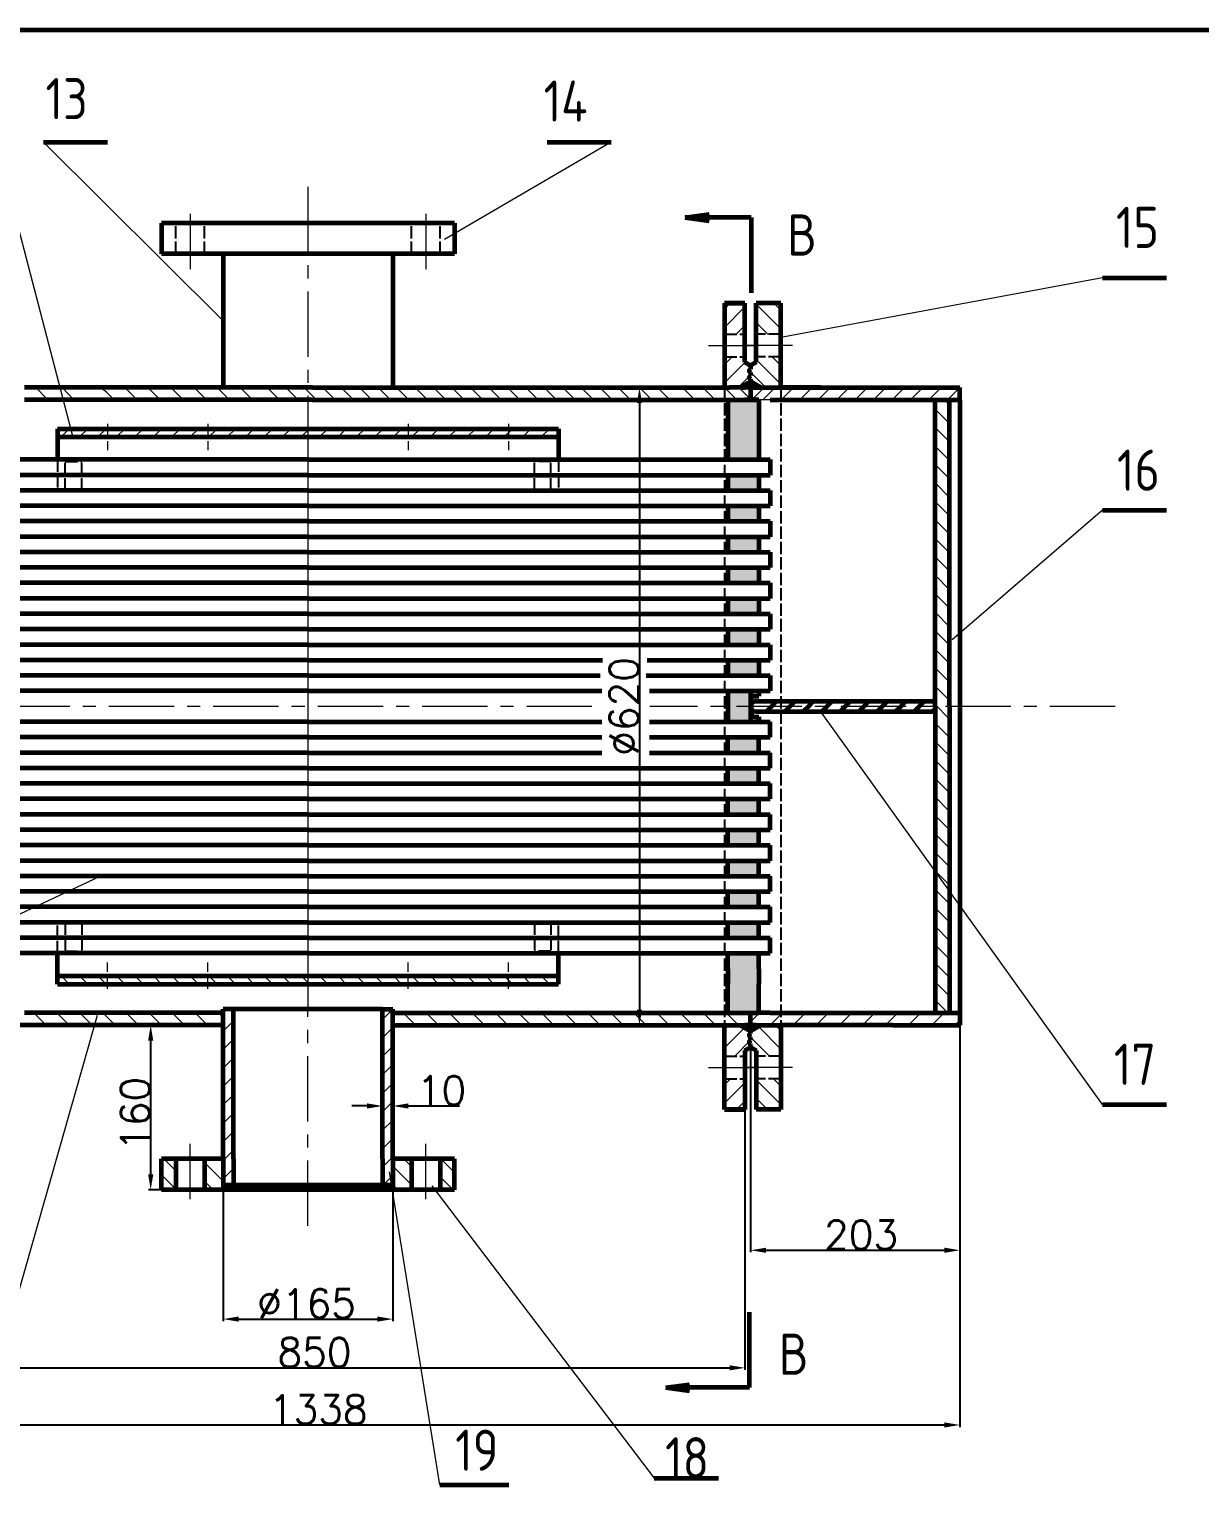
# Model space of a CAD drawing. Header units: millimetres. Extents: x -1712683384 to 1713529288, y 14504 to 219332836.
# Drawn here: x -107588 to -106450, y 15342 to 16758 of the extents above; entities that cross this region are included whole.
import ezdxf

# ---------------------------------------------------------------- set-up
doc = ezdxf.new("R2010")
doc.units = ezdxf.units.MM
doc.header["$PDMODE"] = 35
doc.header["$PDSIZE"] = -0.5
doc.linetypes.add('ACAD_ISO02W100', pattern=[15, 12, -3])
doc.linetypes.add('CENTERX2', pattern=[101.6, 63.5, -12.7, 12.7, -12.7])
for name, color, linetype, lineweight in [('fuzhuxian2', 20, 'Continuous', 25), ('中心线．点画线', 6, 'CENTERX2', 20), ('粗实线', 250, 'Continuous', 60), ('细实线０.18', 5, 'Continuous', 18), ('虚小', 233, 'ACAD_ISO02W100', 25)]:
    doc.layers.add(name, color=color, linetype=linetype, lineweight=lineweight)
doc.styles.get("Standard").update_dxf_attribs({"font": 'txt', "bigfont": 'gbcbig.shx'})
doc.styles.add('国标文字-5', font='gbenor.shx', dxfattribs={"height": 5, "bigfont": 'gbcbig.shx'})
doc.dimstyles.new('圆引出', dxfattribs={"dimtxt": 28, "dimasz": 15, "dimexe": 2, "dimexo": 0, "dimgap": 1, "dimtad": 1, "dimtoh": 1, "dimdec": 0, "dimtxsty": 'Standard', "dimcen": 2.5, "dimadec": 0, "dimazin": 0, "dimtfac": 1, "dimtdec": 0, "dimtofl": 0, "dimtmove": 0, "dimatfit": 2, "dimfxl": 1, "dimarcsym": 0})
pattern_1 = [(135, (-108375.806, 14482.85), (-8.980256, -8.980256), [])]

# ---------------------------------------------------------------- blocks, each defined once
blk = doc.blocks.new('*D188')
at = {"layer": 'Defpoints', "color": 0}
for p in [(-106994.6, 16409.1), (-106994.6, 15789.1), (-106994.6, 15789.1)]:
    blk.add_point(p, dxfattribs=at)
at = {"layer": '细实线０.18', "color": 0, "lineweight": -2}
for p, q in [((-106994.6, 16409.1), (-106996.6, 16409.1)), ((-106994.6, 16394.1), (-106994.6, 15804.1)), ((-106994.6, 15789.1), (-106996.6, 15789.1))]:
    blk.add_line(p, q, dxfattribs=at)
at = {"layer": '细实线０.18', "color": 0}
for points in [[(-106997.1, 16394.1), (-106992.1, 16394.1), (-106994.6, 16409.1)], [(-106997.1, 15804.1), (-106992.1, 15804.1), (-106994.6, 15789.1)]]:
    blk.add_solid(points, dxfattribs=at)
at = {"layer": '细实线０.18', "color": 0, "insert": (-107009.6, 16099.1), "char_height": 28, "attachment_point": 5, "rotation": 90}
blk.add_mtext('%%C620', dxfattribs=at)
blk = doc.blocks.new('*D189')
at = {"layer": 'Defpoints', "color": 0}
for p in [(-107399.5, 15629.1), (-107234.5, 15629.1), (-107234.5, 15503.4)]:
    blk.add_point(p, dxfattribs=at)
at = {"layer": '细实线０.18', "color": 0, "lineweight": -2}
for p, q in [((-107399.5, 15629.1), (-107399.5, 15501.4)), ((-107234.5, 15629.1), (-107234.5, 15501.4)), ((-107384.5, 15503.4), (-107249.5, 15503.4))]:
    blk.add_line(p, q, dxfattribs=at)
at = {"layer": '细实线０.18', "color": 0}
for points in [[(-107384.5, 15505.9), (-107384.5, 15500.9), (-107399.5, 15503.4)], [(-107249.5, 15505.9), (-107249.5, 15500.9), (-107234.5, 15503.4)]]:
    blk.add_solid(points, dxfattribs=at)
at = {"layer": '细实线０.18', "color": 0, "insert": (-107318.4, 15518.4), "char_height": 28, "attachment_point": 5}
blk.add_mtext('%%C165', dxfattribs=at)
blk = doc.blocks.new('*D190')
at = {"layer": 'Defpoints', "color": 0}
for p in [(-107244.5, 15715.2), (-107234.5, 15715.2), (-107234.5, 15710.6)]:
    blk.add_point(p, dxfattribs=at)
at = {"layer": '细实线０.18', "color": 0, "lineweight": -2}
for p, q in [((-107244.5, 15715.2), (-107244.5, 15708.6)), ((-107234.5, 15715.2), (-107234.5, 15708.6)), ((-107259.5, 15710.6), (-107274.5, 15710.6)), ((-107219.5, 15710.6), (-107169.8, 15710.6))]:
    blk.add_line(p, q, dxfattribs=at)
at = {"layer": '细实线０.18', "color": 0}
for points in [[(-107259.5, 15713.1), (-107259.5, 15708.1), (-107244.5, 15710.6)], [(-107219.5, 15713.1), (-107219.5, 15708.1), (-107234.5, 15710.6)]]:
    blk.add_solid(points, dxfattribs=at)
at = {"layer": '细实线０.18', "color": 0, "insert": (-107187.1, 15725.6), "char_height": 28, "attachment_point": 5}
blk.add_mtext('10', dxfattribs=at)
blk = doc.blocks.new('*D192')
at = {"layer": 'Defpoints', "color": 0}
for p in [(-107742, 15707.1), (-106892, 15707.1), (-106892, 15456)]:
    blk.add_point(p, dxfattribs=at)
at = {"layer": '细实线０.18', "color": 0, "lineweight": -2}
for p, q in [((-107742, 15707.1), (-107742, 15454)), ((-106892, 15707.1), (-106892, 15454)), ((-107727, 15456), (-106907, 15456))]:
    blk.add_line(p, q, dxfattribs=at)
at = {"layer": '细实线０.18', "color": 0}
for points in [[(-107727, 15458.5), (-107727, 15453.5), (-107742, 15456)], [(-106907, 15458.5), (-106907, 15453.5), (-106892, 15456)]]:
    blk.add_solid(points, dxfattribs=at)
at = {"layer": '细实线０.18', "color": 0, "insert": (-107310.7, 15471), "char_height": 28, "attachment_point": 5}
blk.add_mtext('850', dxfattribs=at)
blk = doc.blocks.new('*D193')
at = {"layer": 'Defpoints', "color": 0}
for p in [(-107470, 15789.1), (-107459.5, 15789.1), (-107459.5, 15629.1)]:
    blk.add_point(p, dxfattribs=at)
at = {"layer": '细实线０.18', "color": 0, "lineweight": -2}
for p, q in [((-107459.5, 15789.1), (-107472, 15789.1)), ((-107470, 15644.1), (-107470, 15774.1)), ((-107459.5, 15629.1), (-107472, 15629.1))]:
    blk.add_line(p, q, dxfattribs=at)
at = {"layer": '细实线０.18', "color": 0}
for points in [[(-107472.5, 15774.1), (-107467.5, 15774.1), (-107470, 15789.1)], [(-107472.5, 15644.1), (-107467.5, 15644.1), (-107470, 15629.1)]]:
    blk.add_solid(points, dxfattribs=at)
at = {"layer": '细实线０.18', "color": 0, "insert": (-107485, 15702.9), "char_height": 28, "attachment_point": 5, "rotation": 90}
blk.add_mtext('160', dxfattribs=at)
blk = doc.blocks.new('*D197')
at = {"layer": 'Defpoints', "color": 0}
for p in [(-106683, 15789.1), (-106886.5, 15767.8), (-106683, 15570.3)]:
    blk.add_point(p, dxfattribs=at)
at = {"layer": '细实线０.18', "color": 0, "lineweight": -2}
for p, q in [((-106683, 15789.1), (-106683, 15568.3)), ((-106886.5, 15767.8), (-106886.5, 15568.3)), ((-106871.5, 15570.3), (-106698, 15570.3))]:
    blk.add_line(p, q, dxfattribs=at)
at = {"layer": '细实线０.18', "color": 0}
for points in [[(-106871.5, 15572.8), (-106871.5, 15567.8), (-106886.5, 15570.3)], [(-106698, 15572.8), (-106698, 15567.8), (-106683, 15570.3)]]:
    blk.add_solid(points, dxfattribs=at)
at = {"layer": '细实线０.18', "color": 0, "insert": (-106779.1, 15585.3), "char_height": 28, "attachment_point": 5}
blk.add_mtext('203', dxfattribs=at)
blk = doc.blocks.new('*D198')
at = {"layer": 'Defpoints', "color": 0}
for p in [(-108021, 15789.1), (-106683, 15789.1), (-106683, 15400.4)]:
    blk.add_point(p, dxfattribs=at)
at = {"layer": '细实线０.18', "color": 0, "lineweight": -2}
for p, q in [((-108021, 15789.1), (-108021, 15398.4)), ((-106683, 15789.1), (-106683, 15398.4)), ((-108006, 15400.4), (-106698, 15400.4))]:
    blk.add_line(p, q, dxfattribs=at)
at = {"layer": '细实线０.18', "color": 0}
for points in [[(-108006, 15402.9), (-108006, 15397.9), (-108021, 15400.4)], [(-106698, 15402.9), (-106698, 15397.9), (-106683, 15400.4)]]:
    blk.add_solid(points, dxfattribs=at)
at = {"layer": '细实线０.18', "color": 0, "insert": (-107307, 15415.4), "char_height": 28, "attachment_point": 5}
blk.add_mtext('1338', dxfattribs=at)

msp = doc.modelspace()

# ---------------------------------------------------------------- hatches: boundary and pattern name
at = {"layer": '粗实线'}
h = msp.add_hatch(color=256, dxfattribs=at)
h.paths.add_polyline_path([(-106950, 16574.6), (-106932.5, 16574.6), (-106926.9, 16577.7)])
h.paths.add_polyline_path([(-106926.9, 16571.4), (-106932.5, 16574.6), (-106950, 16574.6)])
h = msp.add_hatch(color=256, dxfattribs=at)
h.paths.add_polyline_path([(-106886.5, 16412.4), (-106886.5, 16414.9), (-106876.5, 16409.1), (-106886.5, 16409.1)])
h.paths.add_polyline_path([(-106886.5, 16414.9), (-106886.5, 16412.4), (-106886.5, 16409.1), (-106892, 16409.1), (-106895, 16409.1), (-106896.5, 16409.1)])
h = msp.add_hatch(color=256, dxfattribs=at)
h.paths.add_polyline_path([(-106878.5, 16369.1), (-106878.5, 16397.1), (-106886.5, 16397.1), (-106895, 16397.1), (-106908.5, 16397.1), (-106908.5, 16369.1), (-106908.5, 16354.1), (-106908.5, 16339.1), (-106878.5, 16339.1), (-106878.5, 16354.1)])
h.paths.add_polyline_path([(-106878.5, 16324.1), (-106908.5, 16324.1), (-106908.5, 16309.1), (-106878.5, 16309.1)])
h.paths.add_polyline_path([(-106878.5, 16294.1), (-106908.5, 16294.1), (-106908.5, 16279.1), (-106878.5, 16279.1)])
h.paths.add_polyline_path([(-106878.5, 16264.1), (-106908.5, 16264.1), (-106908.5, 16249.1), (-106878.5, 16249.1)])
h.paths.add_polyline_path([(-106878.5, 16234.1), (-106908.5, 16234.1), (-106908.5, 16219.1), (-106878.5, 16219.1)])
h.paths.add_polyline_path([(-106878.5, 16204.1), (-106908.5, 16204.1), (-106908.5, 16189.1), (-106878.5, 16189.1)])
h.paths.add_polyline_path([(-106878.5, 16174.1), (-106908.5, 16174.1), (-106908.5, 16159.1), (-106878.5, 16159.1)])
h.paths.add_polyline_path([(-106878.5, 16144.1), (-106908.5, 16144.1), (-106908.5, 16129.1), (-106878.5, 16129.1)])
h.paths.add_polyline_path([(-106886.5, 16114.1), (-106908.8, 16114.1), (-106908.8, 16099.1), (-106886.5, 16099.1)])
h.paths.add_polyline_path([(-106886.5, 16099.1), (-106908.8, 16099.1), (-106908.8, 16084.1), (-106886.5, 16084.1)])
h.paths.add_polyline_path([(-106878.5, 16089.1), (-106882.5, 16089.1, -0.414214), (-106886.5, 16093.1), (-106886.5, 16084.1), (-106878.5, 16084.1)])
h.paths.add_polyline_path([(-106878.5, 16114.1), (-106886.5, 16114.1), (-106886.5, 16105.1, -0.414214), (-106882.5, 16109.1), (-106878.5, 16109.1)])
h.paths.add_polyline_path([(-106878.5, 16069.1), (-106908.5, 16069.1), (-106908.5, 16054.1), (-106878.5, 16054.1)])
h.paths.add_polyline_path([(-106878.5, 16039.1), (-106908.5, 16039.1), (-106908.5, 16024.1), (-106878.5, 16024.1)])
h.paths.add_polyline_path([(-106878.5, 16009.1), (-106908.5, 16009.1), (-106908.5, 15994.1), (-106878.5, 15994.1)])
h.paths.add_polyline_path([(-106878.5, 15979.1), (-106908.5, 15979.1), (-106908.5, 15964.1), (-106878.5, 15964.1)])
h.paths.add_polyline_path([(-106878.5, 15949.1), (-106908.5, 15949.1), (-106908.5, 15934.1), (-106878.5, 15934.1)])
h.paths.add_polyline_path([(-106878.5, 15919.1), (-106908.5, 15919.1), (-106908.5, 15904.1), (-106878.5, 15904.1)])
h.paths.add_polyline_path([(-106878.5, 15889.1), (-106908.5, 15889.1), (-106908.5, 15874.1), (-106878.5, 15874.1)])
h.paths.add_polyline_path([(-106878.5, 15859.1), (-106908.5, 15859.1), (-106908.5, 15844.1), (-106908.5, 15829.1), (-106908.5, 15801.1), (-106907, 15801.1), (-106895, 15801.1), (-106878.5, 15801.1), (-106878.5, 15829.1), (-106878.5, 15844.1)])
h = msp.add_hatch(color=256, dxfattribs=at)
h.paths.add_polyline_path([(-106886.5, 15785.8), (-106886.5, 15783.4), (-106876.5, 15789.1), (-106886.5, 15789.1)])
h.paths.add_polyline_path([(-106886.5, 15783.4), (-106886.5, 15785.8), (-106886.5, 15789.1), (-106892, 15789.1), (-106895, 15789.1), (-106896.5, 15789.1)])
h = msp.add_hatch(color=256, dxfattribs=at)
h.paths.add_polyline_path([(-106969.1, 15436.7), (-106951.7, 15436.7), (-106946, 15433.5)])
h.paths.add_polyline_path([(-106946, 15439.9), (-106951.7, 15436.7), (-106969.1, 15436.7)])
at = {"layer": '细实线０.18'}
h = msp.add_hatch(dxfattribs=at)
h.set_pattern_fill('ANSI31', color=256, scale=4, style=0)
h.set_pattern_definition([(45, (-108375.806, 14482.85), (-8.980256, 8.980256), [])])
h.paths.add_polyline_path([(-106892, 16491.1), (-106912, 16491.1), (-106912, 16461.1), (-106892, 16461.1)])
h.paths.add_polyline_path([(-106886.5, 16423.7, -0.840208), (-106886.5, 16427.1), (-106886.5, 16430.5), (-106892, 16433.8), (-106892, 16439.1), (-106912, 16439.1), (-106912, 16409.1), (-106907, 16409.1), (-106896.5, 16409.1), (-106886.5, 16414.9), (-106886.5, 16417.2, -0.840208), (-106886.5, 16420.7)])
h.paths.add_polyline_path([(-106886.5, 15777.6, -0.840208), (-106886.5, 15781), (-106886.5, 15783.4), (-106896.5, 15789.1), (-106912, 15789.1), (-106912, 15759.1), (-106892, 15759.1), (-106892, 15764.5), (-106886.5, 15767.8), (-106886.5, 15771.1, -0.840208), (-106886.5, 15774.5)])
h.paths.add_polyline_path([(-106892, 15737.1), (-106912, 15737.1), (-106912, 15707.1), (-106892, 15707.1)])
h = msp.add_hatch(dxfattribs=at)
h.set_pattern_fill('ANSI31', color=256, scale=4, angle=90, style=0)
h.set_pattern_definition(pattern_1)
h.paths.add_polyline_path([(-106857, 16491.1), (-106881, 16491.1), (-106881, 16461.1), (-106857, 16461.1)])
h.paths.add_polyline_path([(-106857, 16439.1), (-106881, 16439.1), (-106881, 16433.8), (-106886.5, 16430.5), (-106886.5, 16427.1, 0.840208), (-106886.5, 16423.7), (-106886.5, 16420.7, 0.840208), (-106886.5, 16417.2), (-106886.5, 16414.9), (-106876.5, 16409.1), (-106857, 16409.1)])
h.paths.add_polyline_path([(-106857, 15789.1), (-106876.5, 15789.1), (-106886.5, 15783.4), (-106886.5, 15781, 0.840208), (-106886.5, 15777.6), (-106886.5, 15774.5, 0.840208), (-106886.5, 15771.1), (-106886.5, 15767.8), (-106881, 15764.5), (-106881, 15759.1), (-106857, 15759.1)])
h.paths.add_polyline_path([(-106857, 15737.1), (-106881, 15737.1), (-106881, 15707.1), (-106857, 15707.1)])
h = msp.add_hatch(dxfattribs=at)
h.set_pattern_fill('ANSI31', color=256, scale=4, angle=90, style=0)
h.set_pattern_definition(pattern_1)
h.paths.add_polyline_path([(-106693, 16397.1), (-106707, 16397.1), (-106707, 16099.1), (-106693, 16099.1)])
h.paths.add_polyline_path([(-106693, 16099.1), (-106707, 16099.1), (-106707, 15938.7), (-106693, 15919.2)])
h.paths.add_polyline_path([(-106693, 15919.2), (-106707, 15938.7), (-106707, 15801.1), (-106693, 15801.1)])
h = msp.add_hatch(dxfattribs=at)
h.set_pattern_fill('ANSI31', color=256, scale=4, angle=90, style=0)
h.set_pattern_definition([(45, (-106358.958, 14866.244), (8.98026, -8.98026), [])])
h.paths.add_polyline_path([(-107244.5, 15789.1), (-107244.5, 15804.7), (-107234.4, 15804.7), (-107234.4, 15789.1), (-107234.5, 15789.1), (-107234.5, 15659.1), (-107234.5, 15633.7), (-107244.5, 15633.7), (-107244.5, 15659.1)])
h.paths.add_polyline_path([(-107399.5, 15789.1), (-107399.5, 15804.7), (-107389.5, 15804.7), (-107389.5, 15789.1), (-107389.5, 15659.1), (-107389.5, 15633.7), (-107399.5, 15633.7), (-107399.5, 15659.1)])
h = msp.add_hatch(dxfattribs=at)
h.set_pattern_fill('ANSI31', color=256, scale=5, style=0)
h.set_pattern_definition([(45, (-108375.806, 14482.85), (-11.22532, 11.22532), [])])
h.paths.add_polyline_path([(-106857, 15801.1), (-106867.5, 15801.1), (-106878.5, 15801.1), (-106886.5, 15801.1), (-106886.5, 15789.1), (-106876.5, 15789.1), (-106857, 15789.1)])
h.paths.add_polyline_path([(-106683, 15801.1), (-106857, 15801.1), (-106857, 15789.1), (-106818.3, 15789.1), (-106748.3, 15789.1), (-106683, 15789.1)])
h = msp.add_hatch(dxfattribs=at)
h.set_pattern_fill('ANSI31', color=256, scale=4, style=0)
h.set_pattern_definition([(135, (-106358.958, 14866.244), (8.98026, 8.98026), [])])
h.paths.add_polyline_path([(-107188.4, 15629.1), (-107174.5, 15629.1), (-107174.5, 15659.1), (-107188.4, 15659.1)])
h.paths.add_polyline_path([(-107216.4, 15659.1), (-107234.5, 15659.1), (-107234.5, 15629.1), (-107216.4, 15629.1)])
h.paths.add_polyline_path([(-107399.5, 15659.1), (-107417.6, 15659.1), (-107417.6, 15629.1), (-107399.5, 15629.1)])
h.paths.add_polyline_path([(-107459.5, 15629.1), (-107445.6, 15629.1), (-107445.6, 15659.1), (-107459.5, 15659.1)])

# ---------------------------------------------------------------- linework, layer by layer
at = {"layer": 'fuzhuxian2'}
for p in [(-106748.4, 16756.7), (-106738.4, 16756.7), (-106728.4, 16756.7)]:
    msp.add_point(p, dxfattribs=at)
at = {"layer": '中心线．点画线'}
for p, q in [((-107317, 16604.2), (-107317, 16391.4)), ((-107431.6, 16578.1), (-107431.6, 16524.4)), ((-107202.4, 16578.1), (-107202.4, 16524.4)), ((-106927.4, 16450.1), (-106879.9, 16450.1)), ((-106845.6, 16450.1), (-106893, 16450.1)), ((-107511.9, 16373.7), (-107511.9, 16368.2)), ((-107511.9, 16367.6), (-107511.9, 16363.4)), ((-107414.4, 16373.7), (-107414.4, 16368.2)), ((-107414.4, 16367.6), (-107414.4, 16363.4)), ((-107219.5, 16373.7), (-107219.5, 16368.2)), ((-107219.5, 16367.6), (-107219.5, 16363.4)), ((-107122, 16373.7), (-107122, 16368.2)), ((-107122, 16367.6), (-107122, 16363.4)), ((-107511.9, 16361.7), (-107511.9, 16360.1)), ((-107511.9, 16357.1), (-107511.9, 16348.2)), ((-107414.4, 16361.7), (-107414.4, 16360.1)), ((-107414.4, 16357.1), (-107414.4, 16348.2)), ((-107219.5, 16361.7), (-107219.5, 16360.1)), ((-107219.5, 16357.1), (-107219.5, 16348.2)), ((-107122, 16361.7), (-107122, 16360.1)), ((-107122, 16357.1), (-107122, 16348.2)), ((-107040.8, 16099.1), (-108095.3, 16099.1)), ((-106531.9, 16099.1), (-106984.6, 16099.1)), ((-107511.9, 15841.1), (-107511.9, 15850.1)), ((-107414.4, 15841.1), (-107414.4, 15850.1)), ((-107219.5, 15841.1), (-107219.5, 15850.1)), ((-107122, 15841.1), (-107122, 15850.1)), ((-107511.9, 15836.6), (-107511.9, 15838.1)), ((-107511.9, 15830.7), (-107511.9, 15834.9)), ((-107511.9, 15824.5), (-107511.9, 15830)), ((-107414.4, 15836.6), (-107414.4, 15838.1)), ((-107414.4, 15830.7), (-107414.4, 15834.9)), ((-107414.4, 15824.5), (-107414.4, 15830)), ((-107219.5, 15836.6), (-107219.5, 15838.1)), ((-107219.5, 15830.7), (-107219.5, 15834.9)), ((-107219.5, 15824.5), (-107219.5, 15830)), ((-107122, 15836.6), (-107122, 15838.1)), ((-107122, 15830.7), (-107122, 15834.9)), ((-107122, 15824.5), (-107122, 15830)), ((-107317, 15594), (-107317, 15806.8)), ((-106927.4, 15748.1), (-106879.9, 15748.1)), ((-106845.6, 15748.1), (-106893, 15748.1)), ((-107431.6, 15620.1), (-107431.6, 15673.8)), ((-107202.4, 15620.1), (-107202.4, 15673.8))]:
    msp.add_line(p, q, dxfattribs=at)
at = {"layer": '粗实线'}
for p, q in [((-105119.8, 16756.7), (-108357, 16756.7)), ((-107574.3, 16647.7), (-107511.9, 16647.7)), ((-107084.3, 16647.7), (-107022, 16647.7)), ((-106950, 16574.6), (-106926.9, 16577.7)), ((-106926.9, 16577.7), (-106932.5, 16574.6)), ((-107174.5, 16569.1), (-107459.5, 16569.1)), ((-107459.5, 16569.1), (-107459.5, 16539.1)), ((-107174.5, 16569.1), (-107174.5, 16539.1)), ((-106886, 16574.6), (-106950, 16574.6)), ((-106950, 16574.6), (-106926.9, 16571.4)), ((-106926.9, 16571.4), (-106932.5, 16574.6)), ((-106886, 16574.6), (-106886, 16501.2)), ((-107174.5, 16539.1), (-107459.5, 16539.1)), ((-107399.5, 16539.1), (-107399.5, 16409.1)), ((-107234.5, 16539.1), (-107234.5, 16409.1)), ((-106544.3, 16515.7), (-106482, 16515.7)), ((-106912, 16491.1), (-106892, 16491.1)), ((-106892, 16491.1), (-106912, 16491.1)), ((-106912, 16491.1), (-106912, 16409.1)), ((-106892, 16433.8), (-106892, 16491.1)), ((-106857, 16491.1), (-106881, 16491.1)), ((-106881, 16433.8), (-106881, 16491.1)), ((-106857, 16409.1), (-106857, 16491.1)), ((-106892, 16433.8), (-106886.5, 16430.5)), ((-106881, 16433.8), (-106886.5, 16430.5)), ((-106886.5, 16430.5), (-106886.5, 16427.1)), ((-106886.5, 16423.7), (-106886.5, 16420.7)), ((-107512.8, 16409.1), (-107592.8, 16409.1)), ((-107312.5, 16409.1), (-107512.8, 16409.1)), ((-107312.5, 16409.1), (-106907, 16409.1)), ((-106895, 16409.1), (-106907, 16409.1)), ((-106896.5, 16409.1), (-106886.5, 16414.9)), ((-106895, 16409.1), (-106892, 16409.1)), ((-106892, 16409.1), (-106886.5, 16412.4)), ((-106881, 16409.1), (-106892, 16409.1)), ((-106886.5, 16417.2), (-106886.5, 16412.4)), ((-106876.5, 16409.1), (-106886.5, 16414.9)), ((-106886.5, 16412.4), (-106881, 16409.1)), ((-106886.5, 16409.1), (-106876.5, 16409.1)), ((-106886.5, 16409.1), (-106886.5, 16397.1)), ((-106881, 16409.1), (-106878, 16409.1)), ((-106878, 16409.1), (-106857, 16409.1)), ((-106818.3, 16409.1), (-106857, 16409.1)), ((-106857, 16409.1), (-106683, 16409.1)), ((-106683, 16397.1), (-106683, 16409.1)), ((-107512.8, 16397.1), (-107592.8, 16397.1)), ((-107312.5, 16397.1), (-107512.8, 16397.1)), ((-107312.5, 16397.1), (-107014.2, 16397.1)), ((-107014.2, 16397.1), (-106892, 16397.1)), ((-106908.5, 16397.1), (-106908.5, 16369.1)), ((-106895, 16397.1), (-106886.5, 16397.1)), ((-106878.5, 16397.1), (-106892, 16397.1)), ((-106886.5, 16397.1), (-106878.5, 16397.1)), ((-106881, 16397.1), (-106878.5, 16397.1)), ((-106878.5, 16397.1), (-106878.5, 16369.1)), ((-106867.5, 16397.1), (-106683, 16397.1)), ((-106707, 16099.1), (-106707, 16397.1)), ((-106693, 16099.1), (-106693, 16397.1)), ((-106683, 16397.1), (-106683, 15801.1)), ((-107560.7, 16369.1), (-107073.2, 16369.1)), ((-107560.7, 16369.1), (-107560.7, 16339.1)), ((-107073.2, 16369.1), (-107073.2, 16339.1)), ((-106908.5, 16369.1), (-106908.5, 16354.1)), ((-106878.5, 16369.1), (-106878.5, 16354.1)), ((-107560.7, 16361.1), (-107073.2, 16361.1)), ((-106908.5, 16354.1), (-106908.5, 16339.1)), ((-106878.5, 16354.1), (-106878.5, 16339.1)), ((-107317, 16339.1), (-107766.5, 16339.1)), ((-107317, 16339.1), (-106867.5, 16339.1)), ((-106867.5, 16339.1), (-106867.5, 16324.1)), ((-107317, 16324.1), (-107766.5, 16324.1)), ((-107317, 16324.1), (-107766.5, 16324.1)), ((-107317, 16324.1), (-106867.5, 16324.1)), ((-107317, 16324.1), (-106867.5, 16324.1)), ((-106908.5, 16324.1), (-106908.5, 16309.1)), ((-106878.5, 16324.1), (-106878.5, 16309.1)), ((-107317, 16309.1), (-107766.5, 16309.1)), ((-107317, 16309.1), (-106867.5, 16309.1)), ((-106867.5, 16309.1), (-106867.5, 16294.1)), ((-107317, 16294.1), (-107766.5, 16294.1)), ((-107317, 16294.1), (-107766.5, 16294.1)), ((-107317, 16294.1), (-106867.5, 16294.1)), ((-107317, 16294.1), (-106867.5, 16294.1)), ((-106908.5, 16294.1), (-106908.5, 16279.1)), ((-106878.5, 16294.1), (-106878.5, 16279.1)), ((-107317, 16279.1), (-107766.5, 16279.1)), ((-107317, 16279.1), (-106867.5, 16279.1)), ((-106867.5, 16279.1), (-106867.5, 16264.1)), ((-106544.3, 16289.9), (-106482, 16289.9)), ((-107317, 16264.1), (-107766.5, 16264.1)), ((-107317, 16264.1), (-107766.5, 16264.1)), ((-107317, 16264.1), (-106867.5, 16264.1)), ((-107317, 16264.1), (-106867.5, 16264.1)), ((-106908.5, 16264.1), (-106908.5, 16249.1)), ((-106878.5, 16264.1), (-106878.5, 16249.1)), ((-107317, 16249.1), (-107766.5, 16249.1)), ((-107317, 16249.1), (-106867.5, 16249.1)), ((-106867.5, 16249.1), (-106867.5, 16234.1)), ((-107317, 16234.1), (-107766.5, 16234.1)), ((-107317, 16234.1), (-107766.5, 16234.1)), ((-107317, 16234.1), (-106867.5, 16234.1)), ((-107317, 16234.1), (-106867.5, 16234.1)), ((-106908.5, 16234.1), (-106908.5, 16219.1)), ((-106878.5, 16234.1), (-106878.5, 16219.1)), ((-107317, 16219.1), (-107766.5, 16219.1)), ((-107317, 16219.1), (-106867.5, 16219.1)), ((-106867.5, 16219.1), (-106867.5, 16204.1)), ((-107317, 16204.1), (-107766.5, 16204.1)), ((-107317, 16204.1), (-107766.5, 16204.1)), ((-107317, 16204.1), (-106867.5, 16204.1)), ((-107317, 16204.1), (-106867.5, 16204.1)), ((-106908.5, 16204.1), (-106908.5, 16189.1)), ((-106878.5, 16204.1), (-106878.5, 16189.1)), ((-107317, 16189.1), (-107766.5, 16189.1)), ((-107317, 16189.1), (-106867.5, 16189.1)), ((-106867.5, 16189.1), (-106867.5, 16174.1)), ((-107317, 16174.1), (-107766.5, 16174.1)), ((-107317, 16174.1), (-107766.5, 16174.1)), ((-107317, 16174.1), (-106867.5, 16174.1)), ((-107317, 16174.1), (-106867.5, 16174.1)), ((-106908.5, 16174.1), (-106908.5, 16159.1)), ((-106878.5, 16174.1), (-106878.5, 16159.1)), ((-107317, 16159.1), (-107766.5, 16159.1)), ((-107317, 16159.1), (-106867.5, 16159.1)), ((-106867.5, 16159.1), (-106867.5, 16144.1)), ((-107317, 16144.1), (-107766.5, 16144.1)), ((-107317, 16144.1), (-107766.5, 16144.1)), ((-107317, 16144.1), (-107031.3, 16144.1)), ((-107317, 16144.1), (-107030.5, 16144.1)), ((-106987.2, 16144.1), (-106867.5, 16144.1)), ((-106984.8, 16144.1), (-106867.5, 16144.1)), ((-106908.5, 16144.1), (-106908.5, 16129.1)), ((-106878.5, 16144.1), (-106878.5, 16129.1)), ((-107317, 16129.1), (-107766.5, 16129.1)), ((-107317, 16129.1), (-107032.9, 16129.1)), ((-106988, 16129.1), (-106867.5, 16129.1)), ((-106867.5, 16129.1), (-106867.5, 16114.1)), ((-107317, 16114.1), (-107766.5, 16114.1)), ((-107317, 16114.1), (-107692.9, 16114.1)), ((-107317, 16114.1), (-107031.3, 16114.1)), ((-107317, 16114.1), (-107031.3, 16114.1)), ((-106984.8, 16114.1), (-106941, 16114.1)), ((-106984.8, 16114.1), (-106867.5, 16114.1)), ((-106908.8, 16114.1), (-106908.8, 16084.1)), ((-106886.5, 16114.1), (-106886.5, 16084.1)), ((-106882.5, 16109.1), (-106878.5, 16109.1)), ((-106878.5, 16114.1), (-106878.5, 16109.1)), ((-106886.5, 16105.1), (-106886.5, 16093.1)), ((-106881.5, 16104.1), (-106877.1, 16104.1)), ((-106881.5, 16094.1), (-106877.1, 16094.1)), ((-106877.1, 16104.1), (-106707, 16104.1)), ((-106877.1, 16094.1), (-106707, 16094.1)), ((-106871.2, 16094.1), (-106866.2, 16099.1)), ((-106866.2, 16099.1), (-106861.2, 16104.1)), ((-106853.2, 16094.1), (-106848.2, 16099.1)), ((-106848.2, 16099.1), (-106843.2, 16104.1)), ((-106835.3, 16094.1), (-106830.3, 16099.1)), ((-106830.3, 16099.1), (-106825.3, 16104.1)), ((-106817.3, 16094.1), (-106812.3, 16099.1)), ((-106812.3, 16099.1), (-106807.3, 16104.1)), ((-106799.4, 16094.1), (-106797.2, 16096.3)), ((-106797.2, 16096.3), (-106794.4, 16099.1)), ((-106794.4, 16099.1), (-106789.4, 16104.1)), ((-106781.4, 16094.1), (-106776.4, 16099.1)), ((-106776.4, 16099.1), (-106771.4, 16104.1)), ((-106763.4, 16094.1), (-106758.4, 16099.1)), ((-106758.4, 16099.1), (-106753.4, 16104.1)), ((-106745.5, 16094.1), (-106740.5, 16099.1)), ((-106740.5, 16099.1), (-106735.5, 16104.1)), ((-106727.5, 16094.1), (-106722.5, 16099.1)), ((-106722.5, 16099.1), (-106717.5, 16104.1)), ((-106709.6, 16094.1), (-106707, 16096.7)), ((-106707, 16099.1), (-106707, 15801.1)), ((-106693, 16099.1), (-106693, 15801.1)), ((-107317, 16084.1), (-107766.5, 16084.1)), ((-107317, 16084.1), (-107766.5, 16084.1)), ((-107317, 16084.1), (-107031.3, 16084.1)), ((-107317, 16084.1), (-107031.3, 16084.1)), ((-106984.8, 16084.1), (-106867.5, 16084.1)), ((-106984.8, 16084.1), (-106867.5, 16084.1)), ((-106882.5, 16089.1), (-106878.5, 16089.1)), ((-106878.5, 16089.1), (-106878.5, 16084.1)), ((-106867.6, 16069.1), (-106867.6, 16084.1)), ((-107317, 16069.1), (-107766.5, 16069.1)), ((-107317, 16069.1), (-107031.3, 16069.1)), ((-106984.8, 16069.1), (-106867.5, 16069.1)), ((-106908.5, 16054.1), (-106908.5, 16069.1)), ((-106878.5, 16054.1), (-106878.5, 16069.1)), ((-107317, 16054.1), (-107766.5, 16054.1)), ((-107317, 16054.1), (-107766.5, 16054.1)), ((-107317, 16054.1), (-107031.3, 16054.1)), ((-107317, 16054.1), (-107031.3, 16054.1)), ((-106984.8, 16054.1), (-106867.5, 16054.1)), ((-106984.8, 16054.1), (-106867.5, 16054.1)), ((-106867.5, 16039.1), (-106867.5, 16054.1)), ((-107317, 16039.1), (-107766.5, 16039.1)), ((-107317, 16039.1), (-106867.5, 16039.1)), ((-106908.5, 16024.1), (-106908.5, 16039.1)), ((-106878.5, 16024.1), (-106878.5, 16039.1)), ((-107317, 16024.1), (-107766.5, 16024.1)), ((-107317, 16024.1), (-107766.5, 16024.1)), ((-107317, 16024.1), (-106867.5, 16024.1)), ((-107317, 16024.1), (-106867.5, 16024.1)), ((-106867.5, 16009.1), (-106867.5, 16024.1)), ((-107317, 16009.1), (-107766.5, 16009.1)), ((-107317, 16009.1), (-106867.5, 16009.1)), ((-106908.5, 15994.1), (-106908.5, 16009.1)), ((-106878.5, 15994.1), (-106878.5, 16009.1)), ((-107317, 15994.1), (-107766.5, 15994.1)), ((-107317, 15994.1), (-107766.5, 15994.1)), ((-107317, 15994.1), (-106867.5, 15994.1)), ((-107317, 15994.1), (-106867.5, 15994.1)), ((-106867.5, 15979.1), (-106867.5, 15994.1)), ((-107317, 15979.1), (-107766.5, 15979.1)), ((-107317, 15979.1), (-106867.5, 15979.1)), ((-106908.5, 15964.1), (-106908.5, 15979.1)), ((-106878.5, 15964.1), (-106878.5, 15979.1)), ((-107317, 15964.1), (-107766.5, 15964.1)), ((-107317, 15964.1), (-107766.5, 15964.1)), ((-107317, 15964.1), (-106867.5, 15964.1)), ((-107317, 15964.1), (-106867.5, 15964.1)), ((-106867.5, 15949.1), (-106867.5, 15964.1)), ((-107317, 15949.1), (-107766.5, 15949.1)), ((-107317, 15949.1), (-106867.5, 15949.1)), ((-106908.5, 15934.1), (-106908.5, 15949.1)), ((-106878.5, 15934.1), (-106878.5, 15949.1)), ((-107317, 15934.1), (-107766.5, 15934.1)), ((-107317, 15934.1), (-107766.5, 15934.1)), ((-107317, 15934.1), (-106867.5, 15934.1)), ((-107317, 15934.1), (-106867.5, 15934.1)), ((-106867.5, 15919.1), (-106867.5, 15934.1)), ((-107317, 15919.1), (-107766.5, 15919.1)), ((-107317, 15919.1), (-106867.5, 15919.1)), ((-106908.5, 15904.1), (-106908.5, 15919.1)), ((-106878.5, 15904.1), (-106878.5, 15919.1)), ((-107317, 15904.1), (-107766.5, 15904.1)), ((-107317, 15904.1), (-107692.9, 15904.1)), ((-107317, 15904.1), (-106941, 15904.1)), ((-107317, 15904.1), (-106867.5, 15904.1)), ((-106867.5, 15889.1), (-106867.5, 15904.1)), ((-107317, 15889.1), (-107766.5, 15889.1)), ((-107317, 15889.1), (-106867.5, 15889.1)), ((-106908.5, 15874.1), (-106908.5, 15889.1)), ((-106878.5, 15874.1), (-106878.5, 15889.1)), ((-107317, 15874.1), (-107766.5, 15874.1)), ((-107317, 15874.1), (-107692.9, 15874.1)), ((-107317, 15874.1), (-106941, 15874.1)), ((-107317, 15874.1), (-106867.5, 15874.1)), ((-106867.5, 15859.1), (-106867.5, 15874.1)), ((-107317, 15859.1), (-107766.5, 15859.1)), ((-107560.7, 15829.1), (-107560.7, 15859.1)), ((-107317, 15859.1), (-106867.5, 15859.1)), ((-107073.2, 15829.1), (-107073.2, 15859.1)), ((-106908.5, 15844.1), (-106908.5, 15859.1)), ((-106878.5, 15844.1), (-106878.5, 15859.1)), ((-106908.5, 15844.1), (-106908.5, 15829.1)), ((-106878.5, 15844.1), (-106878.5, 15829.1)), ((-107560.7, 15837.1), (-107073.2, 15837.1)), ((-107560.7, 15829.1), (-107073.2, 15829.1)), ((-106908.5, 15801.1), (-106908.5, 15829.1)), ((-106878.5, 15801.1), (-106878.5, 15829.1)), ((-107512.8, 15801.1), (-107592.8, 15801.1)), ((-107399.5, 15801.1), (-107512.8, 15801.1)), ((-107399.5, 15789.1), (-107399.5, 15804.7)), ((-107389.5, 15804.7), (-107399.5, 15804.7)), ((-107389.5, 15789.1), (-107389.5, 15804.7)), ((-107244.5, 15804.7), (-107389.5, 15804.7)), ((-107244.5, 15789.1), (-107244.5, 15804.7)), ((-107244.5, 15804.7), (-107234.4, 15804.7)), ((-107234.4, 15789.1), (-107234.4, 15804.7)), ((-107234.4, 15801.1), (-106907, 15801.1)), ((-106907, 15801.1), (-106895, 15801.1)), ((-106895, 15801.1), (-106878.5, 15801.1)), ((-106886.5, 15789.1), (-106886.5, 15801.1)), ((-106867.5, 15801.1), (-106878.5, 15801.1)), ((-106867.5, 15801.1), (-106683, 15801.1)), ((-106683, 15801.1), (-106683, 15789.1)), ((-107399.5, 15789.1), (-107718, 15789.1)), ((-107512.8, 15789.1), (-107592.8, 15789.1)), ((-107399.5, 15659.1), (-107399.5, 15789.1)), ((-107389.5, 15659.1), (-107389.5, 15789.1)), ((-107244.5, 15659.1), (-107244.5, 15789.1)), ((-107234.5, 15789.1), (-107076.3, 15789.1)), ((-107234.5, 15659.1), (-107234.5, 15789.1)), ((-107076.3, 15789.1), (-106892, 15789.1)), ((-106912, 15707.1), (-106912, 15789.1)), ((-106896.5, 15789.1), (-106886.5, 15783.4)), ((-106895, 15789.1), (-106892, 15789.1)), ((-106892, 15789.1), (-106886.5, 15785.8)), ((-106881, 15789.1), (-106892, 15789.1)), ((-106881, 15789.1), (-106886.5, 15785.8)), ((-106886.5, 15789.1), (-106876.5, 15789.1)), ((-106876.5, 15789.1), (-106886.5, 15783.4)), ((-106886.5, 15781), (-106886.5, 15785.8)), ((-106881, 15789.1), (-106878, 15789.1)), ((-106878, 15789.1), (-106857, 15789.1)), ((-106857, 15789.1), (-106857, 15707.1)), ((-106818.3, 15789.1), (-106857, 15789.1)), ((-106748.3, 15789.1), (-106828, 15789.1)), ((-106748.3, 15789.1), (-106683, 15789.1)), ((-106886.5, 15774.5), (-106886.5, 15777.6)), ((-106886.5, 15767.8), (-106886.5, 15771.1)), ((-106892, 15764.5), (-106886.5, 15767.8)), ((-106892, 15764.5), (-106892, 15707.1)), ((-106886.5, 15767.8), (-106881, 15764.5)), ((-106881, 15764.5), (-106881, 15707.1)), ((-106544.3, 15712), (-106482, 15712)), ((-106912, 15707.1), (-106892, 15707.1)), ((-106892, 15707.1), (-106912, 15707.1)), ((-106857, 15707.1), (-106881, 15707.1)), ((-107399.5, 15659.1), (-107459.5, 15659.1)), ((-107459.5, 15629.1), (-107459.5, 15659.1)), ((-107445.6, 15659.1), (-107445.6, 15629.1)), ((-107417.6, 15659.1), (-107417.6, 15629.1)), ((-107399.5, 15659.1), (-107399.5, 15629.1)), ((-107389.5, 15659.1), (-107389.5, 15633.7)), ((-107244.5, 15659.1), (-107244.5, 15633.7)), ((-107174.5, 15659.1), (-107234.5, 15659.1)), ((-107234.5, 15659.1), (-107234.5, 15629.1)), ((-107216.4, 15659.1), (-107216.4, 15629.1)), ((-107188.4, 15659.1), (-107188.4, 15629.1)), ((-107174.5, 15629.1), (-107174.5, 15659.1)), ((-107174.5, 15629.1), (-107459.5, 15629.1)), ((-107389.5, 15633.7), (-107399.5, 15633.7)), ((-107244.5, 15633.7), (-107389.5, 15633.7)), ((-107234.5, 15633.7), (-107244.5, 15633.7)), ((-106887.7, 15436.7), (-106887.7, 15510.1)), ((-106969.1, 15436.7), (-106946, 15439.9)), ((-106969.1, 15436.7), (-106946, 15433.5)), ((-106946, 15439.9), (-106951.7, 15436.7)), ((-106887.7, 15436.7), (-106951.7, 15436.7)), ((-106946, 15433.5), (-106951.7, 15436.7)), ((-106980.2, 15348.6), (-106917.8, 15348.6)), ((-107188.7, 15342.2), (-107121.6, 15342.2))]:
    msp.add_line(p, q, dxfattribs=at)
for centre, radius, start, end in [((-106886.2, 16425.4), 1.74, 99.9255, 260.0745), ((-106886.2, 16418.9), 1.74, 99.9255, 260.0745), ((-106882.5, 16105.1), 4, 90, 180), ((-106881.5, 16099.1), 5, 90, 270), ((-106882.5, 16093.1), 4, 180, 270), ((-106886.2, 15779.3), 1.74, 99.9255, 260.0745), ((-106886.2, 15772.8), 1.74, 99.9255, 260.0745)]:
    msp.add_arc(centre, radius, start, end, dxfattribs=at)
at = {"layer": '细实线０.18'}
for p, q in [((-107620.7, 16647.7), (-107545.7, 16360.9)), ((-107574.3, 16647.7), (-107399.5, 16474.1)), ((-107022, 16647.7), (-107184.1, 16553.2)), ((-106544.3, 16515.7), (-106857, 16457.9)), ((-107581.3, 16409.1), (-107570.4, 16397.1)), ((-107556.1, 16409.1), (-107544.8, 16397.1)), ((-107512.8, 16404.3), (-107518.7, 16409.1)), ((-107483.2, 16397.1), (-107495.2, 16409.1)), ((-107460.7, 16397.1), (-107472.7, 16409.1)), ((-107438.3, 16397.1), (-107450.3, 16409.1)), ((-107415.8, 16397.1), (-107427.8, 16409.1)), ((-107393.4, 16397.1), (-107405.4, 16409.1)), ((-107370.9, 16397.1), (-107382.9, 16409.1)), ((-107344.6, 16397.1), (-107356.6, 16409.1)), ((-107326.6, 16397.1), (-107338.6, 16409.1)), ((-107317, 16405.5), (-107320.6, 16409.1)), ((-107290.7, 16397.1), (-107302.7, 16409.1)), ((-107272.7, 16397.1), (-107284.7, 16409.1)), ((-107254.8, 16397.1), (-107266.8, 16409.1)), ((-107236.8, 16397.1), (-107248.8, 16409.1)), ((-107218.8, 16397.1), (-107230.8, 16409.1)), ((-107200.9, 16397.1), (-107212.9, 16409.1)), ((-107182.9, 16397.1), (-107194.9, 16409.1)), ((-107165, 16397.1), (-107177, 16409.1)), ((-107147, 16397.1), (-107159, 16409.1)), ((-107129, 16397.1), (-107141, 16409.1)), ((-107111.1, 16397.1), (-107123.1, 16409.1)), ((-107093.1, 16397.1), (-107105.1, 16409.1)), ((-107075.2, 16397.1), (-107087.2, 16409.1)), ((-107057.2, 16397.1), (-107069.2, 16409.1)), ((-107039.2, 16397.1), (-107051.2, 16409.1)), ((-107021.3, 16397.1), (-107033.3, 16409.1)), ((-107014.4, 16408.2), (-107015.3, 16409.1)), ((-107003.3, 16397.1), (-107015.3, 16409.1)), ((-106982.6, 16397.1), (-106994.6, 16409.1)), ((-106965, 16397.1), (-106977, 16409.1)), ((-106940.6, 16397.1), (-106952.6, 16409.1)), ((-106921.1, 16397.1), (-106933.1, 16409.1)), ((-106900, 16397.1), (-106912, 16409.1)), ((-106886.5, 16397.7), (-106897.9, 16409.1)), ((-106885.2, 16397.1), (-106873.2, 16409.1)), ((-106874.6, 16397.1), (-106862.6, 16409.1)), ((-106857, 16396.8), (-106844.7, 16409.1)), ((-106838.7, 16397.1), (-106826.7, 16409.1)), ((-106820.7, 16397.1), (-106808.7, 16409.1)), ((-106802.8, 16397.1), (-106790.8, 16409.1)), ((-106784.8, 16397.1), (-106772.8, 16409.1)), ((-106766.9, 16397.1), (-106754.9, 16409.1)), ((-106748.9, 16397.1), (-106736.9, 16409.1)), ((-106730.9, 16397.1), (-106718.9, 16409.1)), ((-106713, 16397.1), (-106701, 16409.1)), ((-106695, 16397.1), (-106683, 16409.1)), ((-107505.6, 16397.1), (-107512.8, 16404.3)), ((-107308.6, 16397.1), (-107317, 16405.5)), ((-107317, 16391.4), (-107317, 15804.7)), ((-106867.5, 16397.1), (-106878.5, 16397.1)), ((-107557.2, 16361.1), (-107549.2, 16369.1)), ((-107539.2, 16361.1), (-107531.2, 16369.1)), ((-107521.3, 16361.1), (-107513.3, 16369.1)), ((-107503.3, 16361.1), (-107495.3, 16369.1)), ((-107485.4, 16361.1), (-107477.4, 16369.1)), ((-107467.4, 16361.1), (-107459.4, 16369.1)), ((-107449.4, 16361.1), (-107441.4, 16369.1)), ((-107431.5, 16361.1), (-107423.5, 16369.1)), ((-107414.4, 16360.2), (-107405.5, 16369.1)), ((-107395.6, 16361.1), (-107387.6, 16369.1)), ((-107377.6, 16361.1), (-107369.6, 16369.1)), ((-107359.6, 16361.1), (-107351.6, 16369.1)), ((-107341.7, 16361.1), (-107333.7, 16369.1)), ((-107323.7, 16361.1), (-107315.7, 16369.1)), ((-107305.8, 16361.1), (-107297.8, 16369.1)), ((-107287.8, 16361.1), (-107279.8, 16369.1)), ((-107269.8, 16361.1), (-107261.8, 16369.1)), ((-107251.9, 16361.1), (-107243.9, 16369.1)), ((-107233.9, 16361.1), (-107225.9, 16369.1)), ((-107216, 16361.1), (-107208, 16369.1)), ((-107198, 16361.1), (-107190, 16369.1)), ((-107180, 16361.1), (-107172, 16369.1)), ((-107162.1, 16361.1), (-107154.1, 16369.1)), ((-107144.1, 16361.1), (-107136.1, 16369.1)), ((-107126.1, 16361.1), (-107118.1, 16369.1)), ((-107108.2, 16361.1), (-107100.2, 16369.1)), ((-107090.2, 16361.1), (-107082.2, 16369.1)), ((-106544.3, 16289.9), (-106690.4, 16163.9)), ((-106544.3, 15712), (-106817, 16092.1)), ((-108269.1, 15582), (-107519.3, 15934.1)), ((-107557.2, 15837.1), (-107549.2, 15829.1)), ((-107539.2, 15837.1), (-107531.2, 15829.1)), ((-107521.3, 15837.1), (-107513.3, 15829.1)), ((-107503.3, 15837.1), (-107495.3, 15829.1)), ((-107485.4, 15837.1), (-107477.4, 15829.1)), ((-107467.4, 15837.1), (-107459.4, 15829.1)), ((-107449.4, 15837.1), (-107441.4, 15829.1)), ((-107431.5, 15837.1), (-107423.5, 15829.1)), ((-107414.4, 15838.1), (-107405.5, 15829.1)), ((-107395.6, 15837.1), (-107387.6, 15829.1)), ((-107377.6, 15837.1), (-107369.6, 15829.1)), ((-107359.6, 15837.1), (-107351.6, 15829.1)), ((-107341.7, 15837.1), (-107333.7, 15829.1)), ((-107323.7, 15837.1), (-107315.7, 15829.1)), ((-107305.8, 15837.1), (-107297.8, 15829.1)), ((-107287.8, 15837.1), (-107279.8, 15829.1)), ((-107269.8, 15837.1), (-107261.8, 15829.1)), ((-107251.9, 15837.1), (-107243.9, 15829.1)), ((-107233.9, 15837.1), (-107225.9, 15829.1)), ((-107216, 15837.1), (-107208, 15829.1)), ((-107198, 15837.1), (-107190, 15829.1)), ((-107180, 15837.1), (-107172, 15829.1)), ((-107162.1, 15837.1), (-107154.1, 15829.1)), ((-107144.1, 15837.1), (-107136.1, 15829.1)), ((-107126.1, 15837.1), (-107118.1, 15829.1)), ((-107108.2, 15837.1), (-107100.2, 15829.1)), ((-107090.2, 15837.1), (-107082.2, 15829.1)), ((-107649.7, 15350), (-107521.9, 15798.8)), ((-107571.7, 15789.1), (-107583.7, 15801.1)), ((-107549.3, 15789.1), (-107561.3, 15801.1)), ((-107526.8, 15789.1), (-107538.8, 15801.1)), ((-107504.4, 15789.1), (-107516.4, 15801.1)), ((-107481.9, 15789.1), (-107493.9, 15801.1)), ((-107459.5, 15789.1), (-107471.5, 15801.1)), ((-107437, 15789.1), (-107449, 15801.1)), ((-107414.6, 15789.1), (-107426.6, 15801.1)), ((-107399.5, 15796.5), (-107404.1, 15801.1)), ((-107212.5, 15789.1), (-107224.5, 15801.1)), ((-107190.1, 15789.1), (-107202.1, 15801.1)), ((-107167.6, 15789.1), (-107179.6, 15801.1)), ((-107145.2, 15789.1), (-107157.2, 15801.1)), ((-107122.7, 15789.1), (-107134.7, 15801.1)), ((-107100.3, 15789.1), (-107112.3, 15801.1)), ((-107077.8, 15789.1), (-107089.8, 15801.1)), ((-107055.4, 15789.1), (-107067.4, 15801.1)), ((-107032.9, 15789.1), (-107044.9, 15801.1)), ((-107010.5, 15789.1), (-107022.5, 15801.1)), ((-106988, 15789.1), (-107000, 15801.1)), ((-106965.6, 15789.1), (-106977.6, 15801.1)), ((-106943.1, 15789.1), (-106955.1, 15801.1)), ((-106920.7, 15789.1), (-106932.7, 15801.1)), ((-106898.2, 15789.1), (-106910.2, 15801.1)), ((-107459.5, 15789.1), (-107500.4, 15789.1)), ((-107188.7, 15342.2), (-107237.8, 15646.5)), ((-107196.7, 15633.1), (-106980.2, 15348.6))]:
    msp.add_line(p, q, dxfattribs=at)
at = {"layer": '虚小'}
for p, q in [((-107445.6, 16539.1), (-107445.6, 16569.1)), ((-107417.6, 16539.1), (-107417.6, 16569.1)), ((-107216.4, 16539.1), (-107216.4, 16569.1)), ((-107188.4, 16539.1), (-107188.4, 16569.1)), ((-106912, 16461.1), (-106892, 16461.1)), ((-106857, 16461.1), (-106881, 16461.1)), ((-106912, 16439.1), (-106892, 16439.1)), ((-106857, 16439.1), (-106881, 16439.1)), ((-106912, 16409.1), (-106912, 15789.1)), ((-106857, 16409.1), (-106857, 15789.1)), ((-107560.7, 16339.1), (-107560.7, 16309.3)), ((-107553.1, 16309.1), (-107553.1, 16337.1)), ((-107553.1, 16337.1), (-107537.1, 16337.1)), ((-107537.1, 16309.1), (-107537.1, 16337.1)), ((-107096.8, 16309.1), (-107096.8, 16337.1)), ((-107080.8, 16337.1), (-107096.8, 16337.1)), ((-107080.8, 16309.1), (-107080.8, 16337.1)), ((-107073.2, 16339.1), (-107073.2, 16309.3)), ((-107560.7, 15859.1), (-107560.7, 15888.9)), ((-107553.1, 15889.1), (-107553.1, 15861.1)), ((-107537.1, 15889.1), (-107537.1, 15861.1)), ((-107096.8, 15889.1), (-107096.8, 15861.1)), ((-107080.8, 15889.1), (-107080.8, 15861.1)), ((-107073.2, 15859.1), (-107073.2, 15888.9)), ((-107553.1, 15861.1), (-107537.1, 15861.1)), ((-107080.8, 15861.1), (-107096.8, 15861.1)), ((-106912, 15759.1), (-106892, 15759.1)), ((-106857, 15759.1), (-106881, 15759.1)), ((-106912, 15737.1), (-106892, 15737.1)), ((-106857, 15737.1), (-106881, 15737.1))]:
    msp.add_line(p, q, dxfattribs=at)

# ---------------------------------------------------------------- texts
at = {"layer": '粗实线', "char_height": 40, "width": 125.858, "attachment_point": 1, "style": '国标文字-5'}
for insert in [(-106851, 16577.5), (-106859.1, 15489.3)]:
    msp.add_mtext('B', dxfattribs=dict(at, insert=insert))
at = {"layer": '细实线０.18', "style": '国标文字-5'}
for s, p in [('13', (-107572.3, 16670.1)), ('14', (-107087.8, 16667.7)), ('15', (-106531.2, 16544.9)), ('16', (-106530.2, 16308.8)), ('17', (-106533.2, 15731.1)), ('19', (-107173.8, 15355.9)), ('18', (-106969.7, 15348.5))]:
    msp.add_text(s, height=40, dxfattribs=at).set_placement(p)

# ---------------------------------------------------------------- dimensions: what is measured, and where the dimension line sits
at = {"layer": '细实线０.18'}
dim = msp.add_linear_dim(base=(-106994.6, 15789.1), p1=(-106994.6, 16409.1), p2=(-106994.6, 15789.1), angle=90, text='%%C620', dimstyle='圆引出', dxfattribs=at)
dim.commit()
dim.dimension.update_dxf_attribs({"geometry": '*D188', "text_midpoint": (-106994.6, 16099.1), "dimtype": 160})
for base, p1, p2, picture, middle in [((-106683, 15400.4), (-108021, 15789.1), (-106683, 15789.1), '*D198', (-107307, 15400.4)), ((-106682.9755, 15570.3245), (-106886.4746, 15767.7638), (-106682.9755, 15789.1262), '*D197', (-106779.1154, 15570.3245)), ((-107234.5, 15710.6), (-107244.5, 15715.2), (-107234.5, 15715.2), '*D190', (-107187.1, 15710.6)), ((-106892, 15456), (-107742, 15707.1), (-106892, 15707.1), '*D192', (-107310.7, 15456))]:
    dim = msp.add_linear_dim(base=base, p1=p1, p2=p2, dimstyle='圆引出', dxfattribs=at)
    dim.commit()
    dim.dimension.update_dxf_attribs({"geometry": picture, "text_midpoint": middle, "dimtype": 160})
dim = msp.add_linear_dim(base=(-107470, 15789.1), p1=(-107459.5, 15629.1), p2=(-107459.5, 15789.1), angle=90, dimstyle='圆引出', dxfattribs=at)
dim.commit()
dim.dimension.update_dxf_attribs({"geometry": '*D193', "text_midpoint": (-107470, 15702.9), "dimtype": 160})
dim = msp.add_linear_dim(base=(-107234.5, 15503.4), p1=(-107399.5, 15629.1), p2=(-107234.5, 15629.1), text='%%C165', dimstyle='圆引出', dxfattribs=at)
dim.commit()
dim.dimension.update_dxf_attribs({"geometry": '*D189', "text_midpoint": (-107318.4, 15503.4), "dimtype": 160})

doc.saveas('drawing.dxf')
